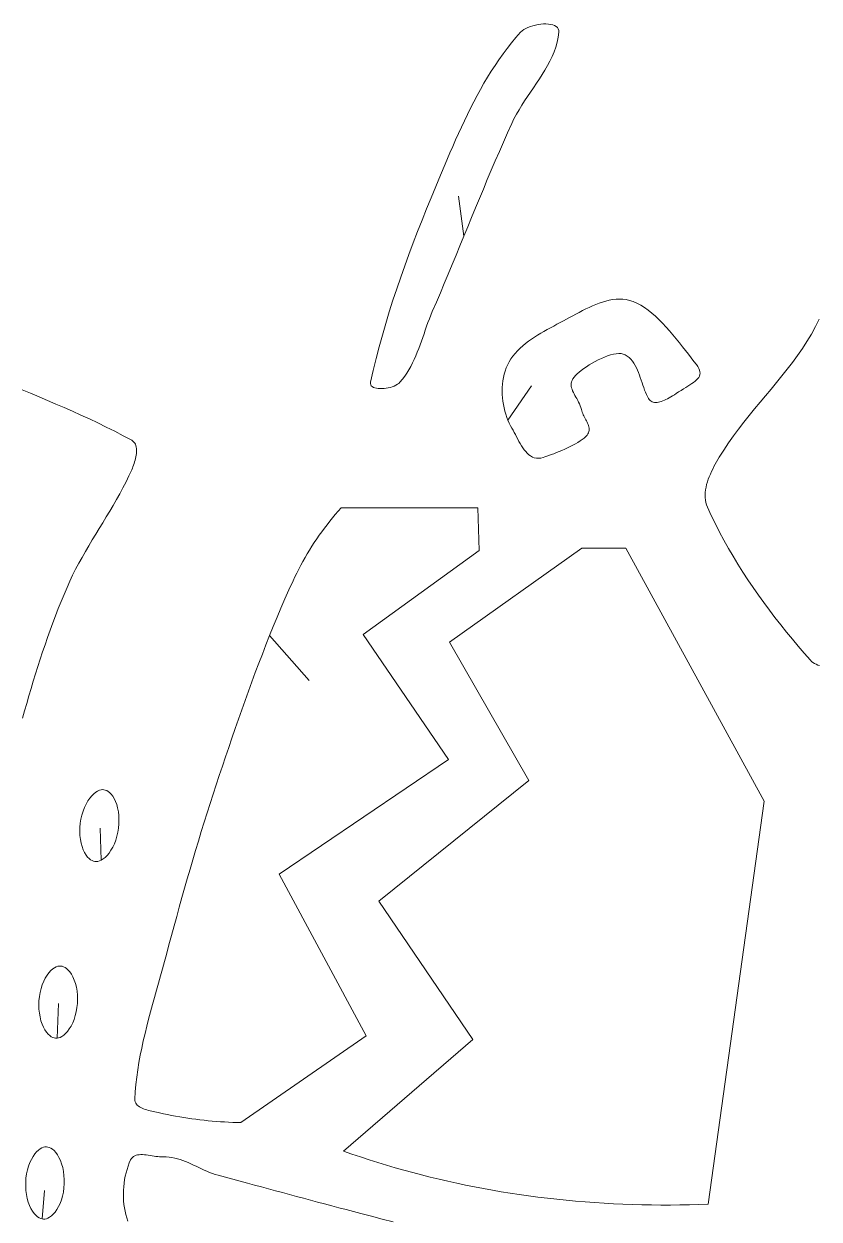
# Model space of a CAD drawing. Header units: inches. Extents: x -12 to 23, y -13.2 to 21.7.
# Drawn here: x 8.477 to 10.761, y 11.829 to 15.264 of the extents above; entities that cross this region are included whole.
import ezdxf

# ---------------------------------------------------------------- set-up
doc = ezdxf.new("R2010")
doc.units = ezdxf.units.IN
doc.header["$MEASUREMENT"] = 0
doc.layers.get('0').update_dxf_attribs({"lineweight": 0})

msp = doc.modelspace()

# ---------------------------------------------------------------- linework, layer by layer
at = {"color": 30, "linetype": 'Continuous', "lineweight": 0, "true_color": 0xff7e00}
for p, q in [((9.7409, 14.6535), (9.726, 14.7685)), ((9.8673, 14.1245), (9.9348, 14.224)), ((9.1829, 13.5059), (9.2961, 13.3765)), ((8.6989, 12.8606), (8.6964, 12.9528)), ((8.5722, 12.349), (8.5766, 12.4482)), ((8.5294, 11.8294), (8.5362, 11.9114))]:
    msp.add_line(p, q, dxfattribs=at)
at = {"color": 7, "linetype": 'Continuous', "lineweight": 0}
for p, q in [((10.7392, 14.3723), (10.751, 14.3937)), ((10.751, 14.3937), (10.7619, 14.4156)), ((10.7267, 14.3514), (10.7392, 14.3723)), ((10.6995, 14.3109), (10.7134, 14.331)), ((10.7134, 14.331), (10.7267, 14.3514)), ((10.6701, 14.2716), (10.685, 14.2911)), ((10.685, 14.2911), (10.6995, 14.3109)), ((10.6548, 14.2523), (10.6701, 14.2716)), ((10.6235, 14.2142), (10.6392, 14.2332)), ((10.6392, 14.2332), (10.6548, 14.2523)), ((10.5917, 14.1763), (10.6076, 14.1952)), ((10.6076, 14.1952), (10.6235, 14.2142)), ((10.5603, 14.1382), (10.5759, 14.1573)), ((10.5759, 14.1573), (10.5917, 14.1763)), ((10.5298, 14.0994), (10.5448, 14.1189)), ((10.5448, 14.1189), (10.5603, 14.1382)), ((10.5151, 14.0797), (10.5298, 14.0994)), ((10.4874, 14.0392), (10.5009, 14.0596)), ((10.5009, 14.0596), (10.5151, 14.0797)), ((10.4707, 14.0119), (10.4745, 14.0184)), ((10.4745, 14.0184), (10.4874, 14.0392)), ((10.4523, 13.9771), (10.4558, 13.9844)), ((10.4558, 13.9844), (10.4594, 13.9915)), ((10.4594, 13.9915), (10.4631, 13.9984)), ((10.4631, 13.9984), (10.4669, 14.0053)), ((10.4669, 14.0053), (10.4707, 14.0119)), ((10.4384, 13.94), (10.4406, 13.9475)), ((10.4406, 13.9475), (10.4431, 13.955)), ((10.4431, 13.955), (10.4459, 13.9624)), ((10.4459, 13.9624), (10.449, 13.9698)), ((10.449, 13.9698), (10.4523, 13.9771)), ((10.4339, 13.9101), (10.4343, 13.9175)), ((10.4343, 13.9175), (10.4352, 13.9249)), ((10.4352, 13.9249), (10.4366, 13.9324)), ((10.4366, 13.9324), (10.4384, 13.94)), ((10.434, 13.9028), (10.4339, 13.9101)), ((10.4347, 13.8955), (10.434, 13.9028)), ((10.436, 13.8884), (10.4347, 13.8955)), ((10.438, 13.8815), (10.436, 13.8884)), ((10.4407, 13.8747), (10.438, 13.8815)), ((9.3555, 13.8344), (9.3634, 13.8442)), ((9.3634, 13.8442), (9.3715, 13.8539)), ((9.3715, 13.8539), (9.3797, 13.8634)), ((9.3797, 13.8634), (9.388, 13.8728)), ((9.388, 13.8728), (9.7811, 13.8728)), ((9.7811, 13.8728), (9.7853, 13.7502)), ((10.4518, 13.8506), (10.4407, 13.8747)), ((10.4634, 13.8268), (10.4518, 13.8506)), ((9.3327, 13.8043), (9.3401, 13.8144)), ((9.3401, 13.8144), (9.3478, 13.8245)), ((9.3478, 13.8245), (9.3555, 13.8344)), ((10.4755, 13.8032), (10.4634, 13.8268)), ((9.3112, 13.7731), (9.3182, 13.7836)), ((9.3182, 13.7836), (9.3253, 13.794)), ((9.3253, 13.794), (9.3327, 13.8043)), ((10.488, 13.7798), (10.4755, 13.8032)), ((10.501, 13.7566), (10.488, 13.7798)), ((9.2847, 13.7301), (9.2911, 13.741)), ((9.2911, 13.741), (9.2976, 13.7518)), ((9.2976, 13.7518), (9.3043, 13.7625)), ((9.3043, 13.7625), (9.3112, 13.7731)), ((9.7853, 13.7502), (9.4514, 13.5093)), ((10.0796, 13.7571), (9.6992, 13.4866)), ((10.2064, 13.7571), (10.0796, 13.7571)), ((10.6037, 13.0301), (10.2064, 13.7571)), ((10.5144, 13.7337), (10.501, 13.7566)), ((9.2666, 13.697), (9.2725, 13.7081)), ((9.2725, 13.7081), (9.2785, 13.7192)), ((9.2785, 13.7192), (9.2847, 13.7301)), ((10.5282, 13.7109), (10.5144, 13.7337)), ((10.5424, 13.6884), (10.5282, 13.7109)), ((9.2501, 13.6631), (9.2554, 13.6744)), ((9.2554, 13.6744), (9.2609, 13.6857)), ((9.2609, 13.6857), (9.2666, 13.697)), ((10.5569, 13.6661), (10.5424, 13.6884)), ((9.2268, 13.6111), (9.2383, 13.6371)), ((9.2383, 13.6371), (9.2501, 13.6631)), ((10.5718, 13.6441), (10.5569, 13.6661)), ((10.5871, 13.6222), (10.5718, 13.6441)), ((9.2155, 13.5849), (9.2268, 13.6111)), ((10.6027, 13.6006), (10.5871, 13.6222)), ((9.2044, 13.5587), (9.2155, 13.5849)), ((10.6185, 13.5791), (10.6027, 13.6006)), ((10.6347, 13.5579), (10.6185, 13.5791)), ((9.1935, 13.5323), (9.2044, 13.5587)), ((10.6511, 13.5369), (10.6347, 13.5579)), ((10.6678, 13.5161), (10.6511, 13.5369)), ((9.1723, 13.4794), (9.1829, 13.5059)), ((9.1829, 13.5059), (9.1935, 13.5323)), ((9.4514, 13.5093), (9.6965, 13.1501)), ((10.6846, 13.4955), (10.6678, 13.5161)), ((9.162, 13.4528), (9.1723, 13.4794)), ((9.6992, 13.4866), (9.9274, 13.0893)), ((10.7018, 13.4752), (10.6846, 13.4955)), ((10.719, 13.455), (10.7018, 13.4752)), ((9.1518, 13.4262), (9.162, 13.4528)), ((10.7365, 13.4351), (10.719, 13.455)), ((10.7399, 13.4317), (10.7365, 13.4351)), ((10.7365, 13.4351), (10.7365, 13.4351)), ((10.7438, 13.4286), (10.7399, 13.4317)), ((9.1319, 13.3728), (9.1418, 13.3995)), ((9.1418, 13.3995), (9.1518, 13.4262)), ((10.748, 13.4258), (10.7438, 13.4286)), ((10.7526, 13.4234), (10.748, 13.4258)), ((10.7574, 13.4213), (10.7526, 13.4234)), ((10.7625, 13.4195), (10.7574, 13.4213)), ((9.1221, 13.346), (9.1319, 13.3728)), ((9.1125, 13.3191), (9.1221, 13.346)), ((9.1029, 13.2923), (9.1125, 13.3191)), ((9.0841, 13.2384), (9.0935, 13.2654)), ((9.0935, 13.2654), (9.1029, 13.2923)), ((9.0748, 13.2115), (9.0841, 13.2384)), ((9.0656, 13.1845), (9.0748, 13.2115)), ((9.0472, 13.1305), (9.0564, 13.1575)), ((9.0564, 13.1575), (9.0656, 13.1845)), ((9.0382, 13.1038), (9.0472, 13.1305)), ((9.6965, 13.1501), (9.2105, 12.8204)), ((9.0294, 13.077), (9.0382, 13.1038)), ((9.9274, 13.0893), (9.4963, 12.7427)), ((8.6834, 13.0557), (8.6777, 13.0512)), ((8.6888, 13.059), (8.6834, 13.0557)), ((8.6939, 13.0613), (8.6888, 13.059)), ((8.6986, 13.0626), (8.6939, 13.0613)), ((8.7028, 13.0631), (8.6986, 13.0626)), ((8.7068, 13.0629), (8.7028, 13.0631)), ((8.7108, 13.0621), (8.7068, 13.0629)), ((8.7148, 13.0605), (8.7108, 13.0621)), ((8.719, 13.0581), (8.7148, 13.0605)), ((8.7233, 13.0547), (8.719, 13.0581)), ((8.7278, 13.0501), (8.7233, 13.0547)), ((9.0206, 13.0502), (9.0294, 13.077)), ((8.6556, 13.0218), (8.651, 13.012)), ((8.6607, 13.0308), (8.6556, 13.0218)), ((8.6662, 13.0387), (8.6607, 13.0308)), ((8.6719, 13.0456), (8.6662, 13.0387)), ((8.6777, 13.0512), (8.6719, 13.0456)), ((8.7322, 13.0444), (8.7278, 13.0501)), ((8.7364, 13.0374), (8.7322, 13.0444)), ((8.7402, 13.0294), (8.7364, 13.0374)), ((8.7436, 13.0204), (8.7402, 13.0294)), ((8.7463, 13.0104), (8.7436, 13.0204)), ((9.0034, 12.9964), (9.012, 13.0233)), ((9.012, 13.0233), (9.0206, 13.0502)), ((10.443, 11.8721), (10.6037, 13.0301)), ((8.6435, 12.9902), (8.6408, 12.9786)), ((8.6469, 13.0014), (8.6435, 12.9902)), ((8.651, 13.012), (8.6469, 13.0014)), ((8.7484, 12.9997), (8.7463, 13.0104)), ((8.7497, 12.9885), (8.7484, 12.9997)), ((8.7502, 12.9768), (8.7497, 12.9885)), ((8.995, 12.9695), (9.0034, 12.9964)), ((8.6378, 12.9547), (8.6375, 12.9428)), ((8.6389, 12.9667), (8.6378, 12.9547)), ((8.6408, 12.9786), (8.6389, 12.9667)), ((8.7469, 12.941), (8.7488, 12.9529)), ((8.7488, 12.9529), (8.7499, 12.9649)), ((8.7499, 12.9649), (8.7502, 12.9768)), ((8.9866, 12.9425), (8.995, 12.9695)), ((8.6375, 12.9428), (8.6381, 12.9311)), ((8.6381, 12.9311), (8.6394, 12.9199)), ((8.6394, 12.9199), (8.6414, 12.9092)), ((8.7368, 12.9076), (8.7408, 12.9182)), ((8.7408, 12.9182), (8.7442, 12.9294)), ((8.7442, 12.9294), (8.7469, 12.941)), ((8.9703, 12.8885), (8.9784, 12.9155)), ((8.9784, 12.9155), (8.9866, 12.9425)), ((8.6414, 12.9092), (8.6442, 12.8993)), ((8.6442, 12.8993), (8.6475, 12.8902)), ((8.6475, 12.8902), (8.6513, 12.8822)), ((8.6513, 12.8822), (8.6555, 12.8752)), ((8.7158, 12.8741), (8.7215, 12.8809)), ((8.7215, 12.8809), (8.727, 12.8888)), ((8.727, 12.8888), (8.7321, 12.8978)), ((8.7321, 12.8978), (8.7368, 12.9076)), ((8.9622, 12.8614), (8.9703, 12.8885)), ((8.6555, 12.8752), (8.6599, 12.8695)), ((8.6599, 12.8695), (8.6644, 12.8649)), ((8.6644, 12.8649), (8.6688, 12.8615)), ((8.6688, 12.8615), (8.6729, 12.8591)), ((8.6729, 12.8591), (8.677, 12.8575)), ((8.677, 12.8575), (8.6809, 12.8567)), ((8.6809, 12.8567), (8.6849, 12.8566)), ((8.6849, 12.8566), (8.6892, 12.8571)), ((8.6892, 12.8571), (8.6938, 12.8583)), ((8.6938, 12.8583), (8.6989, 12.8606)), ((8.6989, 12.8606), (8.7044, 12.8639)), ((8.7044, 12.8639), (8.7101, 12.8684)), ((8.7101, 12.8684), (8.7158, 12.8741)), ((8.9543, 12.8343), (8.9622, 12.8614)), ((8.9464, 12.8072), (8.9543, 12.8343)), ((9.2105, 12.8204), (9.4599, 12.3555)), ((8.931, 12.7529), (8.9387, 12.7801)), ((8.9387, 12.7801), (8.9464, 12.8072)), ((8.9234, 12.7258), (8.931, 12.7529)), ((8.9159, 12.6985), (8.9234, 12.7258)), ((9.4963, 12.7427), (9.7668, 12.3454)), ((8.9085, 12.6713), (8.9159, 12.6985)), ((8.8938, 12.6168), (8.9011, 12.6441)), ((8.9011, 12.6441), (8.9085, 12.6713)), ((8.8866, 12.5895), (8.8938, 12.6168)), ((8.8811, 12.5689), (8.8866, 12.5895)), ((8.5543, 12.543), (8.5489, 12.537)), ((8.5598, 12.5478), (8.5543, 12.543)), ((8.565, 12.5514), (8.5598, 12.5478)), ((8.57, 12.5539), (8.565, 12.5514)), ((8.5746, 12.5555), (8.57, 12.5539)), ((8.5788, 12.5562), (8.5746, 12.5555)), ((8.5828, 12.5563), (8.5788, 12.5562)), ((8.5868, 12.5557), (8.5828, 12.5563)), ((8.5909, 12.5543), (8.5868, 12.5557)), ((8.5952, 12.5522), (8.5909, 12.5543)), ((8.5998, 12.549), (8.5952, 12.5522)), ((8.6045, 12.5447), (8.5998, 12.549)), ((8.6092, 12.5392), (8.6045, 12.5447)), ((8.6137, 12.5325), (8.6092, 12.5392)), ((8.8697, 12.5277), (8.8755, 12.5483)), ((8.8755, 12.5483), (8.8811, 12.5689)), ((8.5339, 12.5125), (8.5298, 12.5024)), ((8.5385, 12.5217), (8.5339, 12.5125)), ((8.5436, 12.5299), (8.5385, 12.5217)), ((8.5489, 12.537), (8.5436, 12.5299)), ((8.618, 12.5247), (8.6137, 12.5325)), ((8.6218, 12.5158), (8.618, 12.5247)), ((8.6251, 12.506), (8.6218, 12.5158)), ((8.6277, 12.4955), (8.6251, 12.506)), ((8.8581, 12.4865), (8.8639, 12.5071)), ((8.8639, 12.5071), (8.8697, 12.5277)), ((8.5236, 12.4802), (8.5215, 12.4685)), ((8.5263, 12.4916), (8.5236, 12.4802)), ((8.5298, 12.5024), (8.5263, 12.4916)), ((8.6297, 12.4843), (8.6277, 12.4955)), ((8.6308, 12.4727), (8.6297, 12.4843)), ((8.6312, 12.4608), (8.6308, 12.4727)), ((8.8523, 12.4658), (8.8581, 12.4865)), ((8.5203, 12.4565), (8.5198, 12.4445)), ((8.5198, 12.4445), (8.5202, 12.4326)), ((8.5215, 12.4685), (8.5203, 12.4565)), ((8.6275, 12.425), (8.6295, 12.4368)), ((8.6295, 12.4368), (8.6308, 12.4487)), ((8.6308, 12.4487), (8.6312, 12.4608)), ((8.8409, 12.4245), (8.8465, 12.4452)), ((8.8465, 12.4452), (8.8523, 12.4658)), ((8.5202, 12.4326), (8.5214, 12.4209)), ((8.5214, 12.4209), (8.5233, 12.4098)), ((8.5233, 12.4098), (8.5259, 12.3992)), ((8.6171, 12.3928), (8.6212, 12.4029)), ((8.6212, 12.4029), (8.6247, 12.4137)), ((8.6247, 12.4137), (8.6275, 12.425)), ((8.83, 12.3831), (8.8353, 12.4038)), ((8.8353, 12.4038), (8.8409, 12.4245)), ((8.5259, 12.3992), (8.5292, 12.3894)), ((8.5292, 12.3894), (8.533, 12.3806)), ((8.533, 12.3806), (8.5373, 12.3728)), ((8.5373, 12.3728), (8.5419, 12.3661)), ((8.5419, 12.3661), (8.5466, 12.3606)), ((8.5967, 12.3622), (8.6022, 12.3682)), ((8.6022, 12.3682), (8.6075, 12.3753)), ((8.6075, 12.3753), (8.6125, 12.3836)), ((8.6125, 12.3836), (8.6171, 12.3928)), ((8.8249, 12.3623), (8.83, 12.3831)), ((8.5466, 12.3606), (8.5513, 12.3563)), ((8.5513, 12.3563), (8.5558, 12.3531)), ((8.5558, 12.3531), (8.5602, 12.3509)), ((8.5602, 12.3509), (8.5643, 12.3496)), ((8.5643, 12.3496), (8.5682, 12.349)), ((8.5682, 12.349), (8.5722, 12.349)), ((8.5722, 12.349), (8.5765, 12.3498)), ((8.5765, 12.3498), (8.5811, 12.3513)), ((8.5811, 12.3513), (8.586, 12.3538)), ((8.586, 12.3538), (8.5913, 12.3574)), ((8.5913, 12.3574), (8.5967, 12.3622)), ((8.8155, 12.3206), (8.8201, 12.3415)), ((8.8201, 12.3415), (8.8249, 12.3623)), ((9.4599, 12.3555), (9.1006, 12.1061)), ((9.7668, 12.3454), (9.3949, 12.0242)), ((8.8075, 12.2788), (8.8113, 12.2997)), ((8.8113, 12.2997), (8.8155, 12.3206)), ((8.8041, 12.2578), (8.8075, 12.2788)), ((8.7989, 12.2156), (8.8012, 12.2368)), ((8.8012, 12.2368), (8.8041, 12.2578)), ((8.7958, 12.1732), (8.797, 12.1945)), ((8.797, 12.1945), (8.7989, 12.2156)), ((8.7959, 12.1693), (8.7958, 12.1732)), ((8.7967, 12.1657), (8.7959, 12.1693)), ((8.7982, 12.1624), (8.7967, 12.1657)), ((8.8001, 12.1594), (8.7982, 12.1624)), ((8.8026, 12.1566), (8.8001, 12.1594)), ((8.8056, 12.154), (8.8026, 12.1566)), ((8.8089, 12.1516), (8.8056, 12.154)), ((8.8126, 12.1495), (8.8089, 12.1516)), ((8.8166, 12.1475), (8.8126, 12.1495)), ((8.8208, 12.1457), (8.8166, 12.1475)), ((8.8253, 12.1441), (8.8208, 12.1457)), ((8.8299, 12.1426), (8.8253, 12.1441)), ((8.8346, 12.1413), (8.8299, 12.1426)), ((8.8394, 12.14), (8.8346, 12.1413)), ((8.8442, 12.1389), (8.8394, 12.14)), ((8.849, 12.1378), (8.8442, 12.1389)), ((8.8536, 12.1368), (8.849, 12.1378)), ((8.8581, 12.1359), (8.8536, 12.1368)), ((8.8625, 12.135), (8.8581, 12.1359)), ((8.8666, 12.1341), (8.8625, 12.135)), ((8.8781, 12.1316), (8.8666, 12.1341)), ((8.8896, 12.1293), (8.8781, 12.1316)), ((8.9012, 12.127), (8.8896, 12.1293)), ((8.9128, 12.1249), (8.9012, 12.127)), ((8.9245, 12.1229), (8.9128, 12.1249)), ((8.9361, 12.1209), (8.9245, 12.1229)), ((8.9478, 12.1191), (8.9361, 12.1209)), ((8.9595, 12.1175), (8.9478, 12.1191)), ((8.9712, 12.1159), (8.9595, 12.1175)), ((8.9829, 12.1144), (8.9712, 12.1159)), ((8.9946, 12.1131), (8.9829, 12.1144)), ((9.0064, 12.1118), (8.9946, 12.1131)), ((9.0181, 12.1107), (9.0064, 12.1118)), ((9.0299, 12.1097), (9.0181, 12.1107)), ((9.0417, 12.1088), (9.0299, 12.1097)), ((9.0535, 12.1081), (9.0417, 12.1088)), ((9.0652, 12.1074), (9.0535, 12.1081)), ((9.077, 12.1069), (9.0652, 12.1074)), ((9.0888, 12.1064), (9.077, 12.1069)), ((9.1006, 12.1061), (9.0888, 12.1064)), ((8.5135, 12.0225), (8.5083, 12.0163)), ((8.5188, 12.0274), (8.5135, 12.0225)), ((8.5239, 12.0312), (8.5188, 12.0274)), ((8.5288, 12.0339), (8.5239, 12.0312)), ((8.5334, 12.0355), (8.5288, 12.0339)), ((8.5376, 12.0364), (8.5334, 12.0355)), ((8.5416, 12.0366), (8.5376, 12.0364)), ((8.5456, 12.0361), (8.5416, 12.0366)), ((8.5497, 12.0349), (8.5456, 12.0361)), ((8.5541, 12.0329), (8.5497, 12.0349)), ((8.5587, 12.0298), (8.5541, 12.0329)), ((8.5636, 12.0256), (8.5587, 12.0298)), ((8.5684, 12.0203), (8.5636, 12.0256)), ((9.3949, 12.0242), (9.4194, 12.0157)), ((8.494, 11.9913), (8.4903, 11.9811)), ((8.4984, 12.0006), (8.494, 11.9913)), ((8.5032, 12.009), (8.4984, 12.0006)), ((8.5083, 12.0163), (8.5032, 12.009)), ((8.5732, 12.0138), (8.5684, 12.0203)), ((8.5777, 12.0061), (8.5732, 12.0138)), ((8.5818, 11.9973), (8.5777, 12.0061)), ((8.5854, 11.9877), (8.5818, 11.9973)), ((8.5884, 11.9772), (8.5854, 11.9877)), ((9.4194, 12.0157), (9.4441, 12.0074)), ((9.4441, 12.0074), (9.4689, 11.9993)), ((9.4689, 11.9993), (9.4937, 11.9915)), ((9.4937, 11.9915), (9.5186, 11.9839)), ((8.4847, 11.9588), (8.483, 11.947)), ((8.4871, 11.9702), (8.4847, 11.9588)), ((8.4903, 11.9811), (8.4871, 11.9702)), ((8.5906, 11.9661), (8.5884, 11.9772)), ((8.5922, 11.9545), (8.5906, 11.9661)), ((8.5929, 11.9426), (8.5922, 11.9545)), ((9.5186, 11.9839), (9.5436, 11.9765)), ((9.5436, 11.9765), (9.5687, 11.9694)), ((9.5687, 11.9694), (9.5939, 11.9625)), ((9.5939, 11.9625), (9.6191, 11.9559)), ((9.6191, 11.9559), (9.6444, 11.9495)), ((8.483, 11.947), (8.4821, 11.9349)), ((8.4821, 11.9349), (8.4821, 11.9229)), ((8.4821, 11.9229), (8.4828, 11.911)), ((8.5919, 11.9186), (8.5928, 11.9306)), ((8.5928, 11.9306), (8.5929, 11.9426)), ((9.6444, 11.9495), (9.6697, 11.9434)), ((9.6697, 11.9434), (9.6951, 11.9375)), ((9.6951, 11.9375), (9.7206, 11.9319)), ((9.7206, 11.9319), (9.7461, 11.9265)), ((9.7461, 11.9265), (9.7716, 11.9214)), ((9.7716, 11.9214), (9.7972, 11.9165)), ((8.4828, 11.911), (8.4843, 11.8994)), ((8.4843, 11.8994), (8.4866, 11.8883)), ((8.4866, 11.8883), (8.4896, 11.8779)), ((8.5847, 11.8844), (8.5878, 11.8953)), ((8.5878, 11.8953), (8.5903, 11.9068)), ((8.5903, 11.9068), (8.5919, 11.9186)), ((9.7972, 11.9165), (9.8228, 11.9119)), ((9.8228, 11.9119), (9.8485, 11.9075)), ((9.8485, 11.9075), (9.8742, 11.9034)), ((9.8742, 11.9034), (9.8999, 11.8995)), ((9.8999, 11.8995), (9.9269, 11.8958)), ((9.9269, 11.8958), (9.9538, 11.8922)), ((9.9538, 11.8922), (9.9809, 11.889)), ((9.9809, 11.889), (10.0079, 11.8859)), ((10.0079, 11.8859), (10.035, 11.8832)), ((8.4896, 11.8779), (8.4931, 11.8682)), ((8.4931, 11.8682), (8.4973, 11.8594)), ((8.4973, 11.8594), (8.5018, 11.8518)), ((8.5018, 11.8518), (8.5065, 11.8452)), ((8.5667, 11.8492), (8.5718, 11.8565)), ((8.5718, 11.8565), (8.5766, 11.8649)), ((8.5766, 11.8649), (8.5809, 11.8742)), ((8.5809, 11.8742), (8.5847, 11.8844)), ((10.035, 11.8832), (10.0621, 11.8807)), ((10.0621, 11.8807), (10.0893, 11.8784)), ((10.0893, 11.8784), (10.1165, 11.8764)), ((10.1165, 11.8764), (10.1436, 11.8746)), ((10.1436, 11.8746), (10.1709, 11.8731)), ((10.1709, 11.8731), (10.1981, 11.8719)), ((10.1981, 11.8719), (10.2253, 11.8709)), ((10.2253, 11.8709), (10.2525, 11.8701)), ((10.2525, 11.8701), (10.2798, 11.8696)), ((10.2798, 11.8696), (10.307, 11.8694)), ((10.307, 11.8694), (10.3342, 11.8694)), ((10.3342, 11.8694), (10.3615, 11.8697)), ((10.3615, 11.8697), (10.3887, 11.8702)), ((10.3887, 11.8702), (10.4159, 11.871)), ((10.4159, 11.871), (10.443, 11.8721)), ((8.5065, 11.8452), (8.5114, 11.8399)), ((8.5114, 11.8399), (8.5162, 11.8357)), ((8.5162, 11.8357), (8.5209, 11.8327)), ((8.5209, 11.8327), (8.5253, 11.8306)), ((8.5253, 11.8306), (8.5294, 11.8294)), ((8.5294, 11.8294), (8.5334, 11.8289)), ((8.5334, 11.8289), (8.5374, 11.8291)), ((8.5374, 11.8291), (8.5416, 11.83)), ((8.5416, 11.83), (8.5461, 11.8317)), ((8.5461, 11.8317), (8.551, 11.8343)), ((8.551, 11.8343), (8.5562, 11.8381)), ((8.5562, 11.8381), (8.5614, 11.8431)), ((8.5614, 11.8431), (8.5667, 11.8492))]:
    msp.add_line(p, q, dxfattribs=at)
at = {"color": 7, "linetype": 'Continuous', "lineweight": 0, "flags": 128}
for points in [[(9.4728, 14.2339), (9.4805, 14.2679), (9.4887, 14.3018), (9.4975, 14.3356), (9.5068, 14.3692), (9.5165, 14.4027), (9.5266, 14.4361), (9.5372, 14.4694), (9.5481, 14.5026), (9.5595, 14.5357), (9.5711, 14.5686), (9.5831, 14.6015), (9.5954, 14.6343), (9.6079, 14.6669), (9.6207, 14.6995), (9.6337, 14.732), (9.6469, 14.7644), (9.6602, 14.7967), (9.6737, 14.829), (9.6873, 14.8611), (9.701, 14.8932), (9.709, 14.9117), (9.7171, 14.9302), (9.7254, 14.9486), (9.7338, 14.967), (9.7424, 14.9853), (9.7512, 15.0036), (9.7602, 15.0217), (9.7694, 15.0398), (9.7789, 15.0577), (9.7886, 15.0754), (9.7986, 15.093), (9.8089, 15.1103), (9.8196, 15.1275), (9.8305, 15.1444), (9.8418, 15.161), (9.8534, 15.1774), (9.8654, 15.1935), (9.8779, 15.2093), (9.8907, 15.2247), (9.9039, 15.2398), (9.908, 15.2438), (9.913, 15.2474), (9.9188, 15.2507), (9.9251, 15.2538), (9.9319, 15.2564), (9.9391, 15.2587), (9.9466, 15.2606), (9.9542, 15.2621), (9.9618, 15.2631), (9.9694, 15.2637), (9.9767, 15.2638), (9.9837, 15.2634), (9.9903, 15.2625), (9.9962, 15.261), (10.0016, 15.259), (10.0061, 15.2564), (10.0097, 15.2532), (10.0122, 15.2494), (10.0136, 15.2449), (10.0138, 15.2398), (10.0118, 15.2253), (10.0088, 15.2111), (10.0048, 15.1972), (10, 15.1836), (9.9944, 15.1702), (9.9881, 15.157), (9.9812, 15.144), (9.9738, 15.1311), (9.966, 15.1183), (9.9578, 15.1057), (9.9494, 15.0931), (9.9409, 15.0805), (9.9324, 15.068), (9.9238, 15.0554), (9.9154, 15.0427), (9.9073, 15.03), (9.8994, 15.0172), (9.8919, 15.0042), (9.8849, 14.9911), (9.8785, 14.9778), (9.8665, 14.951), (9.8546, 14.9241), (9.8429, 14.8972), (9.8313, 14.8703), (9.8197, 14.8433), (9.8083, 14.8162), (9.797, 14.7892), (9.7857, 14.7621), (9.7745, 14.7349), (9.7633, 14.7078), (9.7521, 14.6806), (9.7409, 14.6535), (9.7298, 14.6263), (9.7186, 14.5992), (9.7074, 14.572), (9.6961, 14.5449), (9.6848, 14.5178), (9.6734, 14.4908), (9.6619, 14.4638), (9.6503, 14.4368), (9.646, 14.4265), (9.6419, 14.416), (9.6379, 14.4055), (9.634, 14.3948), (9.6302, 14.3841), (9.6265, 14.3734), (9.6227, 14.3627), (9.6189, 14.352), (9.6151, 14.3413), (9.6111, 14.3307), (9.607, 14.3202), (9.6027, 14.3098), (9.5982, 14.2996), (9.5934, 14.2895), (9.5884, 14.2796), (9.583, 14.2699), (9.5772, 14.2605), (9.571, 14.2513), (9.5644, 14.2425), (9.5573, 14.2339), (9.5542, 14.2308), (9.5503, 14.228), (9.5458, 14.2254), (9.5408, 14.2231), (9.5354, 14.2211), (9.5298, 14.2193), (9.5238, 14.2179), (9.5178, 14.2168), (9.5118, 14.216), (9.5059, 14.2156), (9.5001, 14.2156), (9.4946, 14.2159), (9.4895, 14.2166), (9.4849, 14.2178), (9.4809, 14.2193), (9.4775, 14.2213), (9.4749, 14.2237), (9.4732, 14.2266), (9.4725, 14.23), (9.4728, 14.2339), (9.4728, 14.2339), (9.4728, 14.2339), (9.4728, 14.2339)], [(10.0975, 14.0857), (10.0948, 14.0817), (10.0911, 14.0776), (10.0865, 14.0735), (10.0812, 14.0694), (10.0752, 14.0653), (10.0687, 14.0612), (10.0617, 14.0571), (10.0543, 14.0531), (10.0466, 14.0492), (10.0387, 14.0454), (10.0307, 14.0417), (10.0226, 14.0382), (10.0147, 14.0348), (10.0069, 14.0317), (9.9994, 14.0287), (9.9922, 14.026), (9.9855, 14.0235), (9.9793, 14.0213), (9.9737, 14.0194), (9.9689, 14.0178), (9.9619, 14.0161), (9.9554, 14.0154), (9.9492, 14.0158), (9.9433, 14.017), (9.9379, 14.0191), (9.9327, 14.022), (9.9278, 14.0256), (9.9231, 14.0298), (9.9187, 14.0346), (9.9145, 14.0399), (9.9105, 14.0455), (9.9066, 14.0514), (9.9029, 14.0576), (9.8993, 14.064), (9.8958, 14.0705), (9.8924, 14.077), (9.889, 14.0834), (9.8856, 14.0897), (9.8822, 14.0958), (9.8788, 14.1016), (9.8747, 14.1087), (9.8709, 14.1164), (9.8673, 14.1245), (9.8641, 14.133), (9.8612, 14.1418), (9.8586, 14.1509), (9.8564, 14.1602), (9.8546, 14.1697), (9.8531, 14.1794), (9.852, 14.1892), (9.8514, 14.1991), (9.8511, 14.209), (9.8513, 14.2188), (9.8519, 14.2286), (9.8531, 14.2383), (9.8547, 14.2478), (9.8567, 14.2571), (9.8593, 14.2662), (9.8625, 14.2749), (9.8661, 14.2833), (9.8709, 14.2923), (9.8762, 14.3009), (9.882, 14.3092), (9.8884, 14.317), (9.8952, 14.3246), (9.9024, 14.3318), (9.9101, 14.3387), (9.918, 14.3453), (9.9263, 14.3517), (9.9349, 14.3578), (9.9437, 14.3637), (9.9527, 14.3694), (9.9618, 14.3749), (9.971, 14.3802), (9.9804, 14.3855), (9.9897, 14.3905), (9.9991, 14.3955), (10.0084, 14.4004), (10.0176, 14.4053), (10.0267, 14.4101), (10.0356, 14.4149), (10.0446, 14.4198), (10.0537, 14.4247), (10.0629, 14.4298), (10.0721, 14.4348), (10.0815, 14.4397), (10.091, 14.4445), (10.1005, 14.4491), (10.1101, 14.4534), (10.1197, 14.4575), (10.1294, 14.4611), (10.1391, 14.4644), (10.1488, 14.4673), (10.1585, 14.4695), (10.1683, 14.4713), (10.1781, 14.4724), (10.1878, 14.4728), (10.1975, 14.4724), (10.2073, 14.4713), (10.2169, 14.4693), (10.2275, 14.4659), (10.2382, 14.4614), (10.2489, 14.4557), (10.2595, 14.4489), (10.2701, 14.4413), (10.2807, 14.4328), (10.2912, 14.4236), (10.3016, 14.4138), (10.3118, 14.4034), (10.3219, 14.3926), (10.3318, 14.3816), (10.3416, 14.3703), (10.351, 14.3589), (10.3603, 14.3475), (10.3692, 14.3361), (10.3779, 14.325), (10.3862, 14.3142), (10.3942, 14.3038), (10.4018, 14.2939), (10.409, 14.2846), (10.413, 14.279), (10.416, 14.2738), (10.418, 14.2689), (10.4192, 14.2643), (10.4194, 14.2599), (10.4189, 14.2558), (10.4176, 14.2518), (10.4155, 14.248), (10.4128, 14.2443), (10.4094, 14.2407), (10.4054, 14.2372), (10.4009, 14.2336), (10.3959, 14.2301), (10.3904, 14.2264), (10.3846, 14.2227), (10.3783, 14.2188), (10.3718, 14.2148), (10.3649, 14.2106), (10.3578, 14.2061), (10.3506, 14.2014), (10.3456, 14.1981), (10.3406, 14.195), (10.3357, 14.192), (10.3308, 14.1892), (10.3261, 14.1866), (10.3214, 14.1842), (10.3169, 14.1821), (10.3124, 14.1802), (10.3081, 14.1787), (10.3039, 14.1774), (10.2998, 14.1765), (10.2959, 14.176), (10.2922, 14.1759), (10.2886, 14.1762), (10.2852, 14.1769), (10.282, 14.178), (10.279, 14.1797), (10.2762, 14.1818), (10.2737, 14.1845), (10.2713, 14.1877), (10.2682, 14.193), (10.2653, 14.1988), (10.2626, 14.205), (10.2601, 14.2116), (10.2576, 14.2184), (10.2552, 14.2254), (10.2528, 14.2326), (10.2504, 14.2399), (10.2479, 14.2473), (10.2453, 14.2546), (10.2426, 14.2618), (10.2396, 14.2689), (10.2365, 14.2757), (10.233, 14.2823), (10.2293, 14.2886), (10.2251, 14.2945), (10.2206, 14.2999), (10.2157, 14.3048), (10.2102, 14.3092), (10.2042, 14.3129), (10.1989, 14.315), (10.1928, 14.3162), (10.186, 14.3164), (10.1786, 14.3158), (10.1707, 14.3144), (10.1625, 14.3123), (10.1539, 14.3095), (10.1451, 14.3062), (10.1361, 14.3025), (10.1272, 14.2982), (10.1183, 14.2937), (10.1096, 14.2888), (10.1012, 14.2838), (10.0931, 14.2786), (10.0854, 14.2733), (10.0784, 14.268), (10.0719, 14.2629), (10.0662, 14.2578), (10.0613, 14.253), (10.0574, 14.2484), (10.0542, 14.2439), (10.0519, 14.2394), (10.0503, 14.2351), (10.0494, 14.2307), (10.0492, 14.2264), (10.0496, 14.2222), (10.0505, 14.2179), (10.0518, 14.2136), (10.0535, 14.2093), (10.0555, 14.2049), (10.0578, 14.2005), (10.0602, 14.196), (10.0628, 14.1915), (10.0654, 14.1868), (10.068, 14.1819), (10.0705, 14.177), (10.0729, 14.1719), (10.0751, 14.1666), (10.077, 14.1611), (10.0785, 14.1554), (10.0795, 14.1517), (10.0808, 14.148), (10.0823, 14.1443), (10.0839, 14.1407), (10.0857, 14.1371), (10.0876, 14.1335), (10.0895, 14.1299), (10.0913, 14.1264), (10.0932, 14.1229), (10.0949, 14.1194), (10.0965, 14.116), (10.0979, 14.1126), (10.0991, 14.1092), (10.1, 14.1058), (10.1007, 14.1024), (10.1009, 14.099), (10.1008, 14.0957), (10.1002, 14.0924), (10.0991, 14.089), (10.0975, 14.0857), (10.0975, 14.0857), (10.0975, 14.0857), (10.0975, 14.0857)]]:
    msp.add_lwpolyline(points, close=True, dxfattribs=at)
for points in [[(8.4731, 13.2686), (8.4791, 13.2899), (8.4851, 13.3111), (8.4913, 13.3323), (8.4976, 13.3535), (8.5039, 13.3746), (8.5104, 13.3958), (8.5171, 13.4168), (8.5238, 13.4378), (8.5307, 13.4588), (8.5378, 13.4797), (8.545, 13.5006), (8.5524, 13.5214), (8.56, 13.5421), (8.5678, 13.5627), (8.5757, 13.5833), (8.5839, 13.6038), (8.5923, 13.6242), (8.6009, 13.6445), (8.6087, 13.6621), (8.617, 13.6795), (8.6257, 13.6967), (8.6348, 13.7137), (8.6441, 13.7306), (8.6537, 13.7474), (8.6634, 13.7641), (8.6734, 13.7807), (8.6834, 13.7972), (8.6935, 13.8137), (8.7036, 13.8302), (8.7136, 13.8468), (8.7236, 13.8634), (8.7334, 13.88), (8.7431, 13.8967), (8.7525, 13.9136), (8.7616, 13.9306), (8.7704, 13.9477), (8.7788, 13.9651), (8.7868, 13.9826), (8.7886, 13.9866), (8.7903, 13.9909), (8.792, 13.9954), (8.7936, 14), (8.7951, 14.0048), (8.7965, 14.0097), (8.7978, 14.0146), (8.7989, 14.0196), (8.7997, 14.0246), (8.8004, 14.0295), (8.8007, 14.0343), (8.8008, 14.039), (8.8005, 14.0435), (8.7999, 14.0478), (8.7989, 14.0519), (8.7974, 14.0556), (8.7955, 14.0591), (8.7932, 14.0622), (8.7903, 14.0649), (8.7868, 14.0672), (8.7623, 14.0804), (8.7378, 14.0931), (8.7135, 14.1053), (8.6892, 14.1171), (8.665, 14.1285), (8.6409, 14.1396), (8.6168, 14.1504), (8.5927, 14.161), (8.5686, 14.1714), (8.5445, 14.1818), (8.5204, 14.192), (8.4962, 14.2023), (8.472, 14.2126)], [(9.5381, 11.821), (9.5067, 11.8291), (9.4757, 11.8371), (9.4451, 11.8451), (9.4238, 11.8507), (9.4027, 11.8562), (9.3819, 11.8617), (9.3612, 11.8672), (9.3407, 11.8726), (9.3204, 11.878), (9.3002, 11.8834), (9.2801, 11.8888), (9.26, 11.8942), (9.24, 11.8995), (9.22, 11.9049), (9.1999, 11.9103), (9.1798, 11.9158), (9.1597, 11.9212), (9.1394, 11.9267), (9.1189, 11.9322), (9.0983, 11.9378), (9.0775, 11.9435), (9.0565, 11.9492), (9.0352, 11.955), (9.0267, 11.9574), (9.0184, 11.9602), (9.0104, 11.9633), (9.0024, 11.9666), (8.9946, 11.97), (8.9869, 11.9735), (8.9793, 11.9772), (8.9717, 11.9808), (8.9642, 11.9844), (8.9567, 11.9879), (8.9491, 11.9913), (8.9416, 11.9944), (8.9339, 11.9974), (8.9262, 12.0001), (8.9183, 12.0025), (8.9104, 12.0045), (8.9022, 12.0061), (8.8939, 12.0072), (8.8854, 12.0078), (8.8767, 12.0078), (8.8719, 12.0078), (8.8668, 12.0081), (8.8616, 12.0086), (8.8563, 12.0092), (8.8508, 12.01), (8.8453, 12.0109), (8.8398, 12.0117), (8.8342, 12.0125), (8.8287, 12.0132), (8.8234, 12.0138), (8.8181, 12.0142), (8.813, 12.0142), (8.8082, 12.014), (8.8036, 12.0134), (8.7993, 12.0125), (8.7953, 12.011), (8.7918, 12.009), (8.7886, 12.0064), (8.7859, 12.0032), (8.7837, 11.9993), (8.7837, 11.9993), (8.7837, 11.9993), (8.7837, 11.9993), (8.7837, 11.9993), (8.7798, 11.9904), (8.7763, 11.9811), (8.7732, 11.9717), (8.7705, 11.9621), (8.7682, 11.9522), (8.7663, 11.9423), (8.7648, 11.9323), (8.7637, 11.9221), (8.763, 11.912), (8.7627, 11.9018), (8.7628, 11.8916), (8.7634, 11.8814), (8.7644, 11.8713), (8.7658, 11.8613), (8.7677, 11.8515), (8.77, 11.8417), (8.7727, 11.8322), (8.7759, 11.8228)]]:
    msp.add_lwpolyline(points, dxfattribs=at)

doc.saveas('drawing.dxf')
